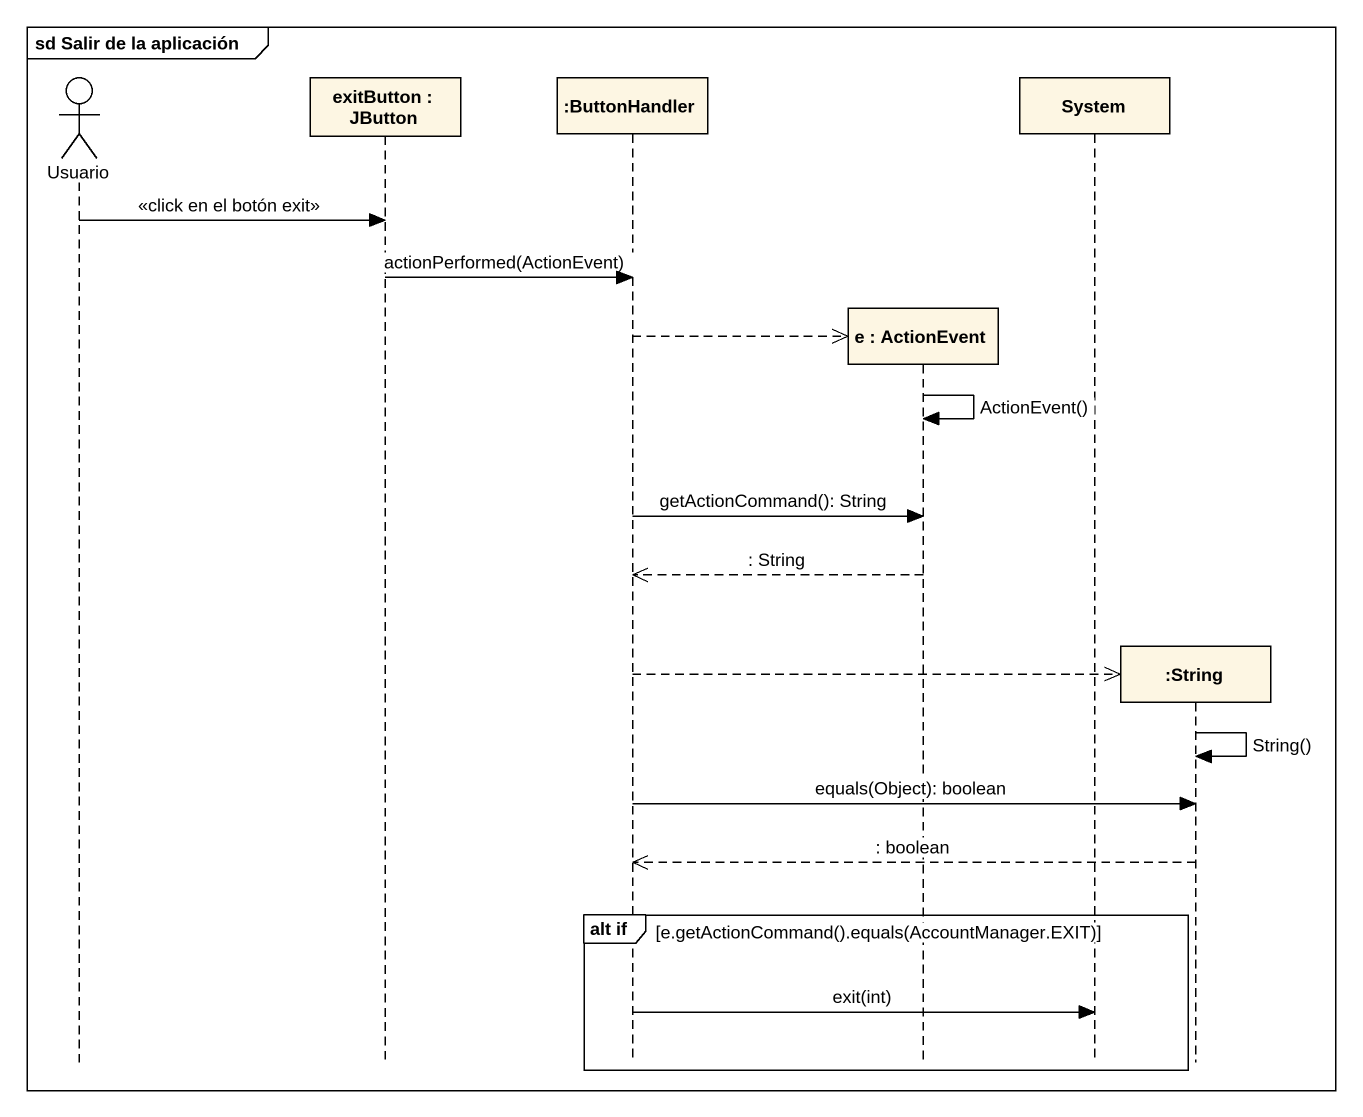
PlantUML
@startuml
mainframe sd Salir de la aplicación
hide footbox
actor Usuario
participant "exitButton : JButton" as exitButton
participant ":ButtonHandler" as ButtonHandler
participant "e : ActionEvent" as e
participant System
participant ":String" as String

Usuario -> exitButton : <<click en el botón exit>>
exitButton -> ButtonHandler : actionPerformed(ActionEvent)
ButtonHandler -->> e **
e -> e : ActionEvent()
ButtonHandler -> e : getActionCommand(): String
e -->> ButtonHandler : : String
ButtonHandler -->> String **
String -> String : String()
ButtonHandler -> String : equals(Object): boolean
String -->> ButtonHandler : : boolean
group alt if [e.getActionCommand().equals(AccountManager.EXIT)]
  ButtonHandler -> System : exit(int)
end
@enduml
